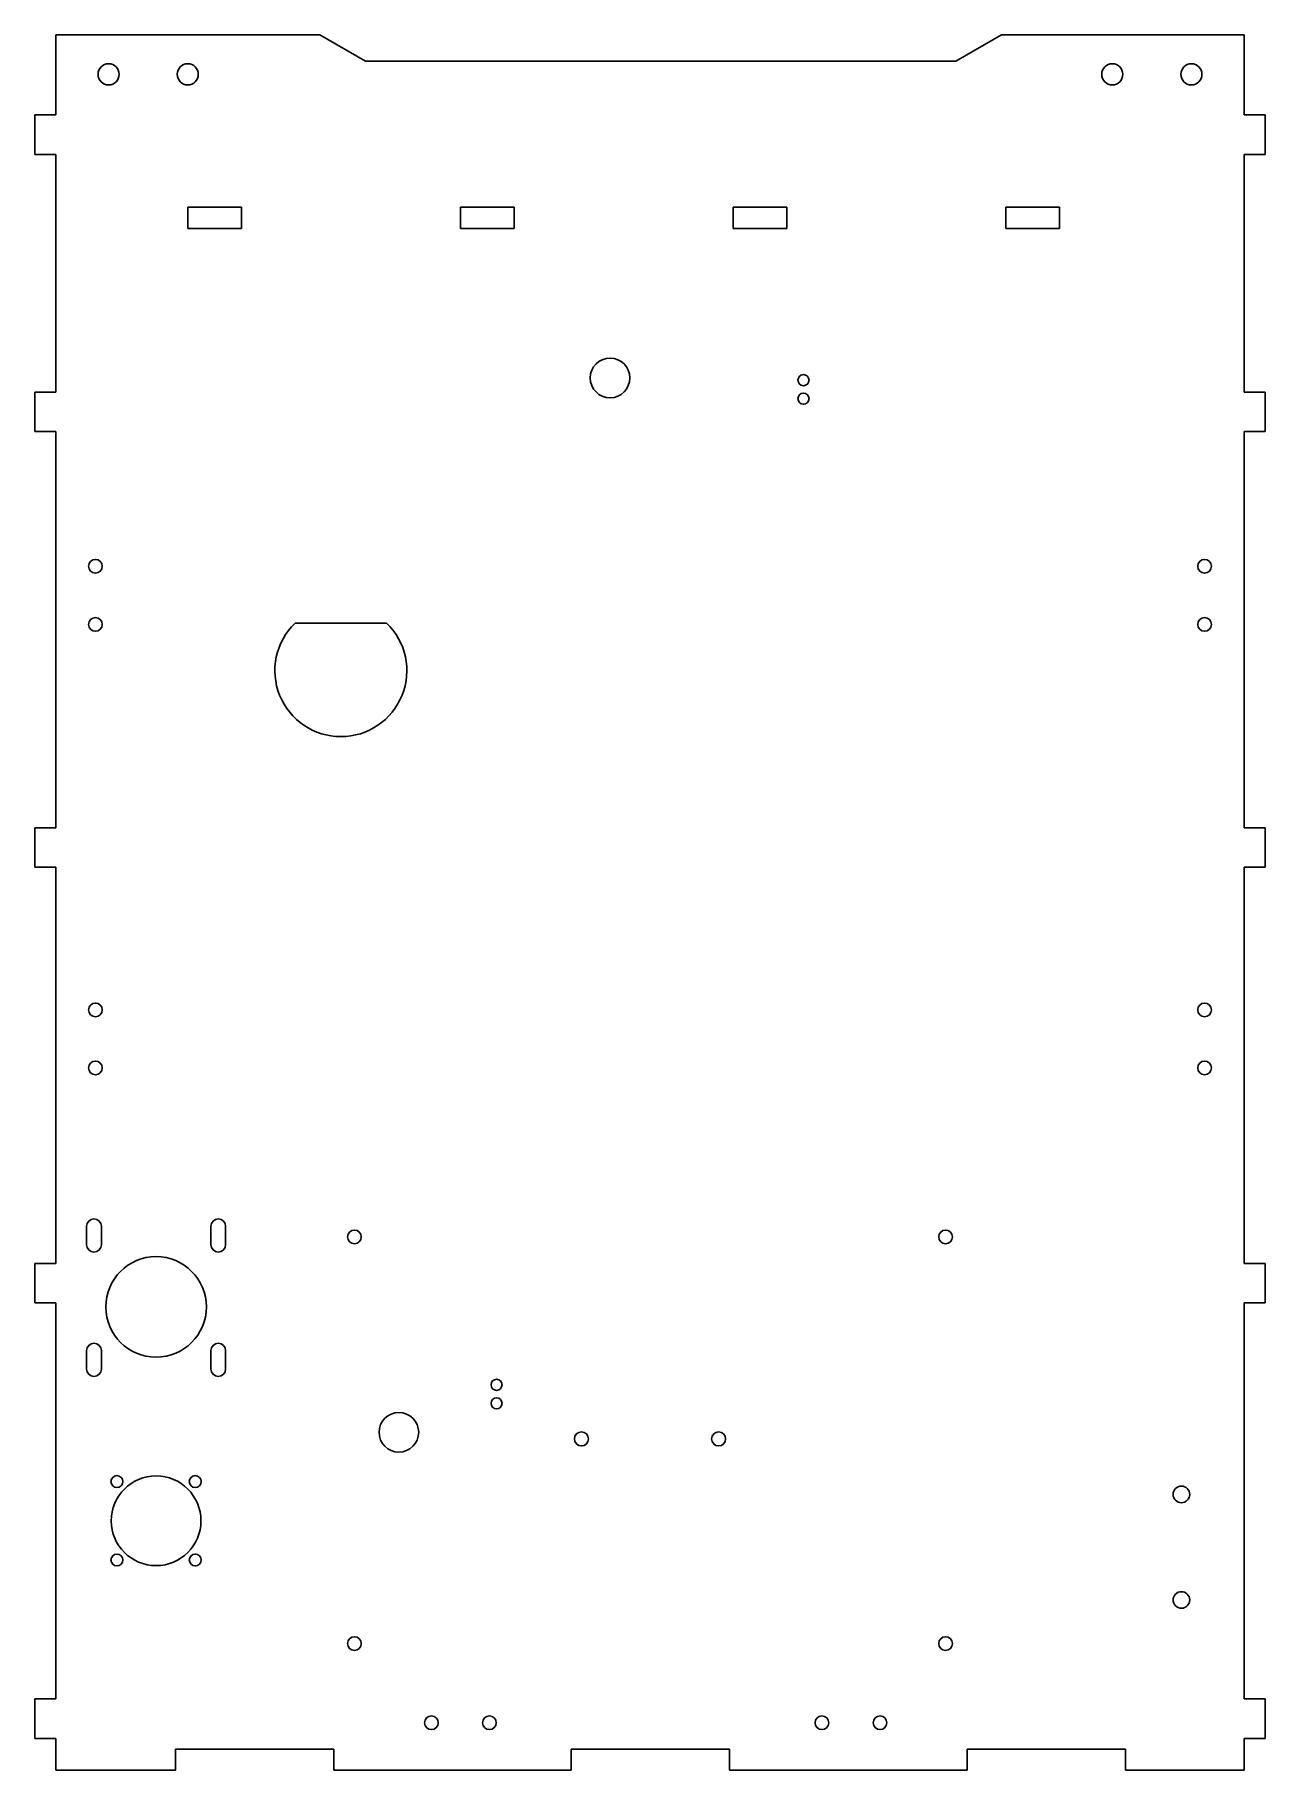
# Model space of a CAD drawing. Header units: millimetres. Extents: x 287 to 753, y 112 to 769.
import ezdxf

# ---------------------------------------------------------------- set-up
doc = ezdxf.new("R2010")
doc.units = ezdxf.units.MM

msp = doc.modelspace()

# ---------------------------------------------------------------- linework, layer by layer
at = {"color": 7, "linetype": 'Continuous', "lineweight": 25}
for p, q in [((295.02, 738.9), (295.02, 769.24)), ((395.02, 769.24), (295.02, 769.24)), ((395.02, 769.24), (412.34, 759.24)), ((653.32, 769.24), (636, 759.24)), ((745.32, 769.24), (653.32, 769.24)), ((745.32, 769.24), (745.32, 738.9)), ((636, 759.24), (412.34, 759.24)), ((287.02, 723.9), (287.02, 738.9)), ((287.02, 738.9), (295.02, 738.9)), ((745.32, 738.9), (753.32, 738.9)), ((753.32, 723.9), (753.32, 738.9)), ((295.02, 723.9), (287.02, 723.9)), ((295.02, 633.9), (295.02, 723.9)), ((753.32, 723.9), (745.32, 723.9)), ((745.32, 723.9), (745.32, 633.9)), ((365.32, 703.9), (345.02, 703.9)), ((345.02, 703.9), (345.02, 695.9)), ((365.32, 695.9), (365.32, 703.9)), ((468.65, 703.9), (448.35, 703.9)), ((448.35, 703.9), (448.35, 695.9)), ((468.65, 695.9), (468.65, 703.9)), ((571.98, 703.9), (551.68, 703.9)), ((551.68, 703.9), (551.68, 695.9)), ((571.98, 695.9), (571.98, 703.9)), ((675.32, 703.9), (655.02, 703.9)), ((655.02, 703.9), (655.02, 695.9)), ((675.32, 695.9), (675.32, 703.9)), ((345.02, 695.9), (365.32, 695.9)), ((448.35, 695.9), (468.65, 695.9)), ((551.68, 695.9), (571.98, 695.9)), ((655.02, 695.9), (675.32, 695.9)), ((287.02, 618.9), (287.02, 633.9)), ((287.02, 633.9), (295.02, 633.9)), ((745.32, 633.9), (753.32, 633.9)), ((753.32, 618.9), (753.32, 633.9)), ((295.02, 618.9), (287.02, 618.9)), ((295.02, 468.9), (295.02, 618.9)), ((753.32, 618.9), (745.32, 618.9)), ((745.32, 618.9), (745.32, 468.9)), ((420.36, 546.4), (385.67, 546.4)), ((287.02, 453.9), (287.02, 468.9)), ((287.02, 468.9), (295.02, 468.9)), ((745.32, 468.9), (753.32, 468.9)), ((753.32, 453.9), (753.32, 468.9)), ((295.02, 453.9), (287.02, 453.9)), ((295.02, 303.9), (295.02, 453.9)), ((753.32, 453.9), (745.32, 453.9)), ((745.32, 453.9), (745.32, 303.9)), ((306.67, 317.95), (306.67, 310.95)), ((312.27, 310.95), (312.27, 317.95)), ((353.77, 317.95), (353.77, 310.95)), ((359.37, 310.95), (359.37, 317.95)), ((287.02, 288.9), (287.02, 303.9)), ((287.02, 303.9), (295.02, 303.9)), ((745.32, 303.9), (753.32, 303.9)), ((753.32, 288.9), (753.32, 303.9)), ((295.02, 288.9), (287.02, 288.9)), ((295.02, 138.9), (295.02, 288.9)), ((745.32, 288.9), (753.32, 288.9)), ((745.32, 138.9), (745.32, 288.9)), ((306.67, 270.85), (306.67, 263.85)), ((312.27, 263.85), (312.27, 270.85)), ((353.77, 270.85), (353.77, 263.85)), ((359.37, 263.85), (359.37, 270.85)), ((287.02, 123.9), (287.02, 138.9)), ((287.02, 138.9), (295.02, 138.9)), ((753.32, 138.9), (745.32, 138.9)), ((753.32, 123.9), (753.32, 138.9)), ((295.02, 123.9), (287.02, 123.9)), ((295.02, 111.9), (295.02, 123.9)), ((400.32, 119.9), (340.32, 119.9)), ((340.32, 119.9), (340.32, 111.9)), ((400.32, 111.9), (400.32, 119.9)), ((550.32, 119.9), (490.32, 119.9)), ((490.32, 119.9), (490.32, 111.9)), ((550.32, 111.9), (550.32, 119.9)), ((700.32, 119.9), (640.32, 119.9)), ((640.32, 119.9), (640.32, 111.9)), ((700.32, 111.9), (700.32, 119.9)), ((753.32, 123.9), (745.32, 123.9)), ((745.32, 123.9), (745.32, 111.9)), ((340.32, 111.9), (295.02, 111.9)), ((490.32, 111.9), (400.32, 111.9)), ((640.32, 111.9), (550.32, 111.9)), ((745.32, 111.9), (700.32, 111.9))]:
    msp.add_line(p, q, dxfattribs=at)
for centre, radius in [((315.02, 754.24), 4), ((345.02, 754.24), 4), ((695.32, 754.24), 4), ((725.32, 754.24), 4), ((505.02, 639.24), 7.5), ((578.32, 638.4), 2.1), ((578.32, 631.4), 2.1), ((310.02, 567.9), 2.6), ((730.32, 567.9), 2.6), ((310.02, 545.9), 2.6), ((730.32, 545.9), 2.6), ((310.02, 399.9), 2.6), ((730.32, 399.9), 2.6), ((310.02, 377.9), 2.6), ((730.32, 377.9), 2.6), ((408.17, 313.9), 2.6), ((632.17, 313.9), 2.6), ((333.02, 287.4), 19.05), ((462.02, 257.9), 2.1), ((462.02, 250.9), 2.1), ((425.02, 239.9), 7.5), ((494.17, 237.4), 2.65), ((546.17, 237.4), 2.65), ((318.17, 221.25), 2.25), ((347.86, 221.25), 2.25), ((333.02, 206.4), 17), ((721.52, 216.4), 3.15), ((318.17, 191.55), 2.25), ((347.86, 191.55), 2.25), ((721.52, 176.4), 3.15), ((408.17, 159.9), 2.6), ((632.17, 159.9), 2.6), ((437.32, 129.9), 2.6), ((459.32, 129.9), 2.6), ((585.32, 129.9), 2.6), ((607.32, 129.9), 2.6)]:
    msp.add_circle(centre, radius, dxfattribs=at)
for centre, radius, start, end in [((403.02, 528.4), 25, 133.94552, 46.05448), ((309.47, 317.95), 2.8, 0, 180), ((356.57, 317.95), 2.8, 0, 180), ((309.47, 310.95), 2.8, 180, 0), ((356.57, 310.95), 2.8, 180, 0), ((309.47, 270.85), 2.8, 0, 180), ((356.57, 270.85), 2.8, 0, 180), ((309.47, 263.85), 2.8, 180, 0), ((356.57, 263.85), 2.8, 180, 0)]:
    msp.add_arc(centre, radius, start, end, dxfattribs=at)

doc.saveas('drawing.dxf')
